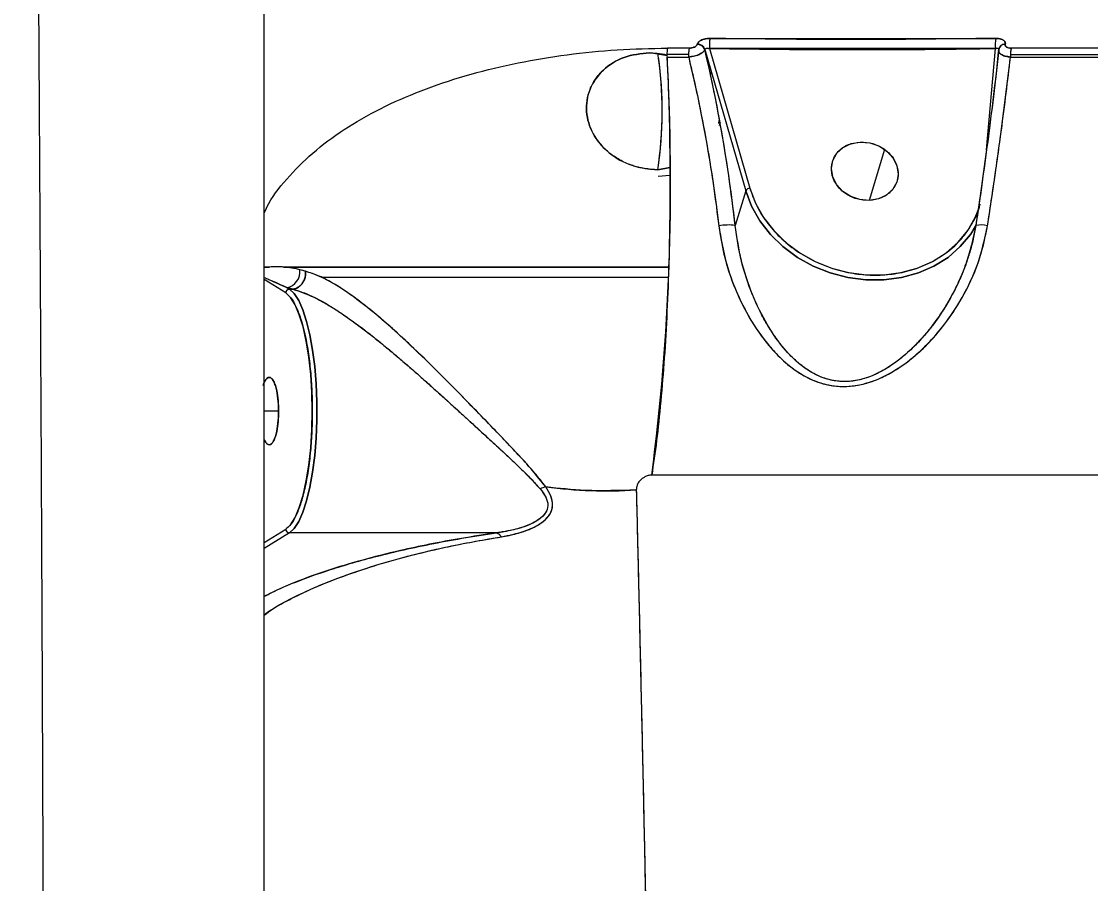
# Model space of a CAD drawing. Header units: millimetres. Extents: x -8045 to 6871, y -5915 to 5473.
# Drawn here: x -4057.1 to -3914.6, y -1142.8 to -1027.7 of the extents above; entities that cross this region are included whole.
import ezdxf

# ---------------------------------------------------------------- set-up
doc = ezdxf.new("R2010")
doc.units = ezdxf.units.MM
for name, color, linetype in [('DIKOM_ОБЪЕКТ', 7, 'Continuous'), ('DIKOM_РАЗМЕР_ЗОНА', 7, 'Continuous'), ('DIKOM_РАЗМЕР_ОБЪЕКТА', 7, 'Continuous')]:
    doc.layers.add(name, color=color, linetype=linetype)
doc.styles.add('style1', font='arial.ttf', dxfattribs={"width": 0.8})
doc.dimstyles.new('1-50', dxfattribs={"dimtxt": 300, "dimasz": 200, "dimexe": 100, "dimexo": 0, "dimgap": 100, "dimtad": 1, "dimtxsty": 'style1', "dimcen": 200, "dimclrd": 7, "dimclre": 7, "dimclrt": 7, "dimadec": 1, "dimazin": 2, "dimtfac": 1, "dimtmove": 0, "dimatfit": 2, "dimfxl": 0, "dimlwd": 25, "dimlwe": 18, "dimarcsym": 0})

# ---------------------------------------------------------------- blocks, each defined once
blk = doc.blocks.new('*D9')
at = {"layer": 'Defpoints', "color": 0, "linetype": 'Continuous', "transparency": 16777216}
for p in [(5663.54, -234.65), (-5019.6, -1388.73), (5663.54, -4701.47)]:
    blk.add_point(p, dxfattribs=at)
at = {"layer": 'DIKOM_РАЗМЕР_ОБЪЕКТА', "color": 7, "linetype": 'Continuous', "lineweight": 18, "transparency": 16777216}
for p, q in [((5663.54, -234.65), (5663.54, -4801.47)), ((-5019.6, -1388.73), (-5019.6, -4801.47))]:
    blk.add_line(p, q, dxfattribs=at)
at = {"layer": 'DIKOM_РАЗМЕР_ОБЪЕКТА', "color": 7, "linetype": 'Continuous', "lineweight": 25, "transparency": 16777216}
blk.add_line((-4819.6, -4701.47), (5463.54, -4701.47), dxfattribs=at)
at = {"layer": 'DIKOM_РАЗМЕР_ОБЪЕКТА', "color": 7, "linetype": 'Continuous', "transparency": 16777216}
for points in [[(-4819.6, -4668.14), (-4819.6, -4734.8), (-5019.6, -4701.47)], [(5463.54, -4668.14), (5463.54, -4734.8), (5663.54, -4701.47)]]:
    blk.add_solid(points, dxfattribs=at)
at = {"layer": 'DIKOM_РАЗМЕР_ОБЪЕКТА', "color": 7, "linetype": 'Continuous', "lineweight": 15, "transparency": 16777216, "insert": (-74.37, -4448.3), "char_height": 300, "attachment_point": 5, "style": 'style1'}
blk.add_mtext('10700', dxfattribs=at)
blk = doc.blocks.new('*D10')
at = {"layer": 'Defpoints', "color": 0, "linetype": 'Continuous', "transparency": 16777216}
for p in [(-1653.81, 3474.95), (-5616.46, -3083.4), (491.01, -3083.4)]:
    blk.add_point(p, dxfattribs=at)
at = {"layer": 'DIKOM_РАЗМЕР_ОБЪЕКТА', "color": 7, "linetype": 'Continuous', "lineweight": 18, "transparency": 16777216}
for p, q in [((-1653.81, 3474.95), (-5716.46, 3474.95)), ((491.01, -3083.4), (-5716.46, -3083.4))]:
    blk.add_line(p, q, dxfattribs=at)
at = {"layer": 'DIKOM_РАЗМЕР_ОБЪЕКТА', "color": 7, "linetype": 'Continuous', "lineweight": 25, "transparency": 16777216}
blk.add_line((-5616.46, 3274.95), (-5616.46, -2883.4), dxfattribs=at)
at = {"layer": 'DIKOM_РАЗМЕР_ОБЪЕКТА', "color": 7, "linetype": 'Continuous', "transparency": 16777216}
for points in [[(-5649.79, 3274.95), (-5583.12, 3274.95), (-5616.46, 3474.95)], [(-5649.79, -2883.4), (-5583.12, -2883.4), (-5616.46, -3083.4)]]:
    blk.add_solid(points, dxfattribs=at)
at = {"layer": 'DIKOM_РАЗМЕР_ОБЪЕКТА', "color": 7, "linetype": 'Continuous', "lineweight": 15, "transparency": 16777216, "insert": (-5869.63, -1326.86), "char_height": 300, "attachment_point": 5, "rotation": 90, "style": 'style1'}
blk.add_mtext('6550', dxfattribs=at)
blk = doc.blocks.new('*D11')
at = {"layer": 'Defpoints', "color": 0, "transparency": 16777216}
for p in [(6870.85, -184.65), (-7019.6, -1388.73), (-7019.6, -5814.65)]:
    blk.add_point(p, dxfattribs=at)
at = {"layer": 'DIKOM_РАЗМЕР_ЗОНА', "color": 7, "lineweight": 18, "transparency": 16777216}
for p, q in [((6870.85, -184.65), (6870.85, -5914.65)), ((-7019.6, -1388.73), (-7019.6, -5914.65))]:
    blk.add_line(p, q, dxfattribs=at)
at = {"layer": 'DIKOM_РАЗМЕР_ЗОНА', "color": 7, "lineweight": 25, "transparency": 16777216}
blk.add_line((6670.85, -5814.65), (-6819.6, -5814.65), dxfattribs=at)
at = {"layer": 'DIKOM_РАЗМЕР_ЗОНА', "color": 7, "transparency": 16777216}
for points in [[(-6819.6, -5781.31), (-6819.6, -5847.98), (-7019.6, -5814.65)], [(6670.85, -5781.31), (6670.85, -5847.98), (6870.85, -5814.65)]]:
    blk.add_solid(points, dxfattribs=at)
at = {"layer": 'DIKOM_РАЗМЕР_ЗОНА', "color": 7, "transparency": 16777216, "insert": (-74.37, -5561.37), "char_height": 300, "attachment_point": 5, "style": 'style1'}
blk.add_mtext('13900', dxfattribs=at)
blk = doc.blocks.new('*D12')
at = {"layer": 'Defpoints', "color": 0, "transparency": 16777216}
for p in [(-2189.61, 5472.65), (-7595.21, -5084.97), (-495.58, -5084.97)]:
    blk.add_point(p, dxfattribs=at)
at = {"layer": 'DIKOM_РАЗМЕР_ЗОНА', "color": 7, "lineweight": 18, "transparency": 16777216}
for p, q in [((-2189.61, 5472.65), (-7695.21, 5472.65)), ((-495.58, -5084.97), (-7695.21, -5084.97))]:
    blk.add_line(p, q, dxfattribs=at)
at = {"layer": 'DIKOM_РАЗМЕР_ЗОНА', "color": 7, "lineweight": 25, "transparency": 16777216}
blk.add_line((-7595.21, 5272.65), (-7595.21, -4884.97), dxfattribs=at)
at = {"layer": 'DIKOM_РАЗМЕР_ЗОНА', "color": 7, "transparency": 16777216}
for points in [[(-7628.55, 5272.65), (-7561.88, 5272.65), (-7595.21, 5472.65)], [(-7628.55, -4884.97), (-7561.88, -4884.97), (-7595.21, -5084.97)]]:
    blk.add_solid(points, dxfattribs=at)
at = {"layer": 'DIKOM_РАЗМЕР_ЗОНА', "color": 7, "transparency": 16777216, "insert": (-7848.38, -1452.59), "char_height": 300, "attachment_point": 5, "rotation": 90, "style": 'style1'}
blk.add_mtext('10550', dxfattribs=at)

msp = doc.modelspace()

# ---------------------------------------------------------------- linework, layer by layer
at = {"layer": 'DIKOM_ОБЪЕКТ', "color": 7, "linetype": 'Continuous', "lineweight": 15}
for p, q in [((-3965.321, -1030.026), (-3927.233, -1030.026)), ((-3971.01, -1031.383), (-3971.196, -1031.334)), ((-3968.116, -1031.328), (-3971.002, -1031.328)), ((-3967.036, -1030.8), (-3967.04, -1030.815)), ((-3967.04, -1030.815), (-3967.036, -1030.8)), ((-3966.009, -1031.519), (-3966.005, -1031.505)), ((-3966.005, -1031.505), (-3960.564, -1050.336)), ((-3965.397, -1031.374), (-3960.01, -1050.015)), ((-3927.273, -1031.374), (-3965.397, -1031.374)), ((-3928.469, -1044.901), (-3927.273, -1031.374)), ((-3927.124, -1034.727), (-3926.865, -1031.802)), ((-3927.121, -1034.728), (-3926.862, -1031.802)), ((-3926.799, -1031.327), (-3926.858, -1031.723)), ((-3926.839, -1031.505), (-3926.843, -1031.519)), ((-3926.841, -1031.531), (-3926.839, -1031.505)), ((-3926.839, -1031.544), (-3926.833, -1031.475)), ((-3926.835, -1031.438), (-3926.795, -1031.313)), ((-3925.969, -1030.815), (-3925.965, -1030.8)), ((-3925.965, -1030.8), (-3925.969, -1030.815)), ((-3862.658, -1031.328), (-3925.187, -1031.328)), ((-3970.981, -1032.368), (-3973.385, -1031.953)), ((-3968.18, -1032.173), (-3971.063, -1032.173)), ((-3971.055, -1032.511), (-3968.171, -1032.511)), ((-3925.285, -1032.173), (-3862.808, -1032.173)), ((-3925.273, -1032.511), (-3862.789, -1032.511)), ((-3965.039, -1034.851), (-3965.34, -1034.551)), ((-3964.161, -1041.368), (-3964.096, -1040.959)), ((-3963.982, -1041.298), (-3964.089, -1041.697)), ((-3942.044, -1044.837), (-3944.09, -1051.64)), ((-3972.288, -1047.541), (-3970.687, -1047.261)), ((-3970.687, -1047.262), (-3972.288, -1047.541)), ((-3972.227, -1048.407), (-3970.687, -1048.275)), ((-3960.564, -1050.336), (-3961.958, -1054.972)), ((-3929.898, -1054.972), (-3929.888, -1054.939)), ((-3930.734, -1058.62), (-3930.404, -1057.523)), ((-4024.735, -1060.533), (-4024.093, -1060.533)), ((-4024.092, -1060.533), (-4024.734, -1060.533)), ((-4024.092, -1060.533), (-4024.734, -1060.533)), ((-4022.117, -1060.533), (-3970.821, -1060.533)), ((-3970.822, -1060.533), (-4022.115, -1060.533)), ((-3970.822, -1060.533), (-4022.115, -1060.533)), ((-4021.891, -1063.972), (-4024.74, -1062.203)), ((-4021.731, -1063.265), (-4021.387, -1063.478)), ((-4020.933, -1063.478), (-4021.731, -1063.265)), ((-3970.872, -1061.898), (-4017.125, -1061.898)), ((-3970.879, -1061.898), (-4017.125, -1061.898)), ((-4021.387, -1063.478), (-4020.933, -1063.478)), ((-4020.933, -1063.478), (-4020.93, -1063.478)), ((-4020.933, -1063.478), (-4020.93, -1063.478)), ((-4022.833, -1079.74), (-4024.74, -1079.74)), ((-3825.685, -1088.285), (-3973.095, -1088.285)), ((-4024.74, -1097.276), (-4021.892, -1095.508)), ((-4021.387, -1096.001), (-4024.74, -1098.082)), ((-3993.785, -1096.001), (-4021.387, -1096.001))]:
    msp.add_line(p, q, dxfattribs=at)
at = {"layer": 'DIKOM_ОБЪЕКТ', "color": 7, "linetype": 'Continuous', "lineweight": 15, "flags": 128}
for points in [[(-3944.09, -1051.64), (-3945.356, -1051.535), (-3946.569, -1051.123), (-3947.629, -1050.438), (-3948.452, -1049.535), (-3948.97, -1048.487), (-3949.142, -1047.379), (-3948.953, -1046.301), (-3948.42, -1045.34), (-3947.584, -1044.574), (-3946.514, -1044.065), (-3945.297, -1043.855)], [(-3945.297, -1043.855), (-3944.031, -1043.959), (-3942.818, -1044.371), (-3941.757, -1045.056), (-3940.935, -1045.96), (-3940.416, -1047.008), (-3940.245, -1048.116), (-3940.433, -1049.194), (-3940.967, -1050.155), (-3941.803, -1050.92), (-3942.873, -1051.429), (-3944.09, -1051.64)], [(-3960.564, -1050.336), (-3959.791, -1052.39), (-3958.689, -1054.347), (-3957.282, -1056.166), (-3955.602, -1057.806), (-3953.684, -1059.231), (-3951.572, -1060.411), (-3949.31, -1061.319), (-3946.95, -1061.936), (-3944.542, -1062.247), (-3942.138, -1062.247), (-3939.792, -1061.936), (-3937.556, -1061.319), (-3935.476, -1060.411), (-3933.601, -1059.231), (-3931.969, -1057.806), (-3930.617, -1056.166), (-3929.925, -1055.042)], [(-3929.865, -1054.931), (-3930.617, -1056.166), (-3931.969, -1057.806), (-3933.601, -1059.231), (-3935.476, -1060.411), (-3937.556, -1061.319), (-3939.792, -1061.936), (-3942.138, -1062.247), (-3944.542, -1062.247), (-3946.95, -1061.936), (-3949.31, -1061.319), (-3951.572, -1060.411), (-3953.684, -1059.231), (-3955.602, -1057.806), (-3957.282, -1056.166), (-3958.689, -1054.347), (-3959.791, -1052.39), (-3960.564, -1050.336)], [(-3960.01, -1050.015), (-3959.26, -1052.007), (-3958.191, -1053.905), (-3956.827, -1055.669), (-3955.198, -1057.259), (-3953.339, -1058.641), (-3951.29, -1059.785), (-3949.098, -1060.665), (-3946.809, -1061.263), (-3944.473, -1061.566), (-3942.143, -1061.566), (-3939.868, -1061.263), (-3937.699, -1060.665), (-3935.683, -1059.785), (-3933.864, -1058.641), (-3932.282, -1057.259), (-3930.971, -1055.669), (-3929.961, -1053.905), (-3929.462, -1052.642)], [(-4021.892, -1095.508), (-4021.247, -1094.897), (-4020.636, -1093.92), (-4020.073, -1092.6), (-4019.571, -1090.97), (-4019.143, -1089.068), (-4018.798, -1086.941), (-4018.546, -1084.64), (-4018.393, -1082.22), (-4018.341, -1079.741), (-4018.393, -1077.262), (-4018.546, -1074.842), (-4018.798, -1072.541), (-4019.142, -1070.413), (-4019.571, -1068.511), (-4020.072, -1066.881), (-4020.636, -1065.561), (-4021.247, -1064.583), (-4021.891, -1063.972)], [(-4021.387, -1063.478), (-4020.757, -1064.066), (-4020.157, -1064.993), (-4019.6, -1066.24), (-4019.097, -1067.78), (-4018.661, -1069.579), (-4018.299, -1071.599), (-4018.022, -1073.796), (-4017.833, -1076.121), (-4017.737, -1078.524), (-4017.737, -1080.955), (-4017.833, -1083.358), (-4018.022, -1085.684), (-4018.299, -1087.88), (-4018.661, -1089.9), (-4019.097, -1091.699), (-4019.6, -1093.239), (-4020.157, -1094.486), (-4020.757, -1095.413), (-4021.387, -1096.001)], [(-4021.387, -1096.001), (-4020.757, -1095.413), (-4020.157, -1094.486), (-4019.6, -1093.239), (-4019.097, -1091.699), (-4018.661, -1089.9), (-4018.299, -1087.88), (-4018.022, -1085.684), (-4017.833, -1083.358), (-4017.737, -1080.955), (-4017.737, -1078.524), (-4017.833, -1076.121), (-4018.022, -1073.796), (-4018.299, -1071.599), (-4018.661, -1069.579), (-4019.097, -1067.78), (-4019.6, -1066.24), (-4020.157, -1064.993), (-4020.757, -1064.066), (-4021.387, -1063.478)]]:
    msp.add_lwpolyline(points, dxfattribs=at)
at = {"layer": 'DIKOM_ОБЪЕКТ', "color": 7, "linetype": 'Continuous', "lineweight": 15}
for centre, radius, start, end in [((-3960.774, -1030.958), 4.641, 168.40701, 185.13427), ((-3923.115, -1030.824), 4.194, 169.02627, 187.52916), ((-3966.331, -1032.087), 4.732, 170.7657, 181.03434), ((-3962.79, -1032.169), 5.392, 171.03097, 183.63633), ((-3963.599, -1032.091), 4.581, 170.41757, 181.02865), ((-3967.022, -1031.895), 1.08, 20.36271, 90.946), ((-3967.018, -1031.88), 1.08, 20.35684, 90.94736), ((-3926.023, -1031.642), 0.829, 86.27273, 171.46509), ((-3926.019, -1031.628), 0.829, 86.27374, 171.45354), ((-3921.79, -1032.17), 3.5, 166.08379, 185.59107), ((-3922.309, -1032.092), 2.978, 165.14046, 181.56372), ((-4273.635, -1049.373), 303.049, 352.62261, 3.18965), ((-4022.951, -1039.737), 51.26, 351.24254, 8.67127), ((-4024.462, -1039.662), 52.765, 351.41191, 7.75381), ((-3963.812, -1032.178), 7.251, 179.95886, 182.62897), ((-3960.9, -1032.167), 7.28, 180.04498, 182.70453), ((-3920.577, -1032.169), 4.709, 180.04511, 184.15894), ((-3959.974, -1050.716), 0.702, 92.95185, 147.22614), ((-3962.866, -1062.21), 7.295, 82.855, 100.18194), ((-3929.24, -1058.326), 3.418, 74.6358, 101.0989), ((-4022.11, -1061.171), 2.128, 280.25055, 7.81542), ((-4021.377, -1063.992), 0.514, 91.08466, 177.70974), ((-3986.681, -1092.472), 2.663, 101.63673, 118.55733), ((-3979.056, -1026.022), 64.361, 262.71454, 273.47609), ((-4021.378, -1095.486), 0.515, 182.41587, 268.9264)]:
    msp.add_arc(centre, radius, start, end, dxfattribs=at)
for points, knots in [([(-4057.119, -1907.892), (-4057.075, -1907.8), (-4056.989, -1907.623), (-4056.855, -1906.008), (-4056.725, -1903.517), (-4056.595, -1900.009), (-4056.464, -1895.511), (-4056.333, -1890.034), (-4056.201, -1883.617), (-4056.067, -1876.284), (-4055.933, -1868.039), (-4055.801, -1858.883), (-4055.67, -1848.813), (-4055.541, -1837.824), (-4055.415, -1825.944), (-4055.293, -1813.231), (-4055.174, -1799.75), (-4055.059, -1785.531), (-4054.948, -1770.581), (-4054.84, -1754.897), (-4054.736, -1738.478), (-4054.634, -1721.324), (-4054.537, -1703.503), (-4054.444, -1685.102), (-4054.355, -1666.205), (-4054.272, -1646.831), (-4054.194, -1626.981), (-4054.122, -1606.654), (-4054.054, -1585.849), (-4053.992, -1564.588), (-4053.937, -1542.967), (-4053.888, -1521.096), (-4053.846, -1499.053), (-4053.81, -1476.845), (-4053.782, -1454.471), (-4053.761, -1431.931), (-4053.749, -1409.225), (-4053.744, -1386.401), (-4053.748, -1363.564), (-4053.761, -1340.819), (-4053.781, -1318.22), (-4053.809, -1295.764), (-4053.845, -1273.453), (-4053.888, -1251.292), (-4053.937, -1229.36), (-4053.992, -1207.758), (-4054.054, -1186.576), (-4054.121, -1165.835), (-4054.193, -1145.528), (-4054.271, -1125.658), (-4054.355, -1106.226), (-4054.444, -1087.252), (-4054.537, -1068.824), (-4054.634, -1051.031), (-4054.735, -1033.943), (-4054.839, -1017.561), (-4054.947, -1001.879), (-4055.058, -986.901), (-4055.174, -972.63), (-4055.293, -959.097), (-4055.415, -946.376), (-4055.541, -934.524), (-4055.669, -923.575), (-4055.799, -913.52), (-4055.932, -904.356), (-4056.066, -896.088), (-4056.201, -888.721), (-4056.333, -882.283), (-4056.464, -876.808), (-4056.594, -872.32), (-4056.724, -868.829), (-4056.854, -866.297), (-4056.981, -864.873), (-4057.071, -864.301), (-4057.113, -864.442), (-4057.119, -864.461)], [0, 0, 0, 0, 0.0147236, 0.0285244, 0.0423475, 0.0562187, 0.0701644, 0.0841098, 0.0979776, 0.1117981, 0.1255969, 0.1393986, 0.1532294, 0.1671158, 0.1810794, 0.195006, 0.2088623, 0.2226753, 0.2364714, 0.2502766, 0.2641169, 0.2780193, 0.2919872, 0.3058928, 0.3197353, 0.333542, 0.3473386, 0.361151, 0.3750051, 0.3889283, 0.4028919, 0.4167793, 0.4306105, 0.4444125, 0.4582114, 0.4720326, 0.4859027, 0.4998492, 0.5138045, 0.527697, 0.5415539, 0.5554015, 0.5692659, 0.5831735, 0.5971425, 0.6110617, 0.6249133, 0.6387239, 0.65252, 0.6663273, 0.6801718, 0.6940801, 0.7080478, 0.7219478, 0.7357871, 0.7495921, 0.7633891, 0.777204, 0.7910632, 0.8049937, 0.8189543, 0.8328374, 0.8466663, 0.8604674, 0.8742668, 0.8880905, 0.9019637, 0.9159125, 0.9298518, 0.9437185, 0.957539, 0.9713391, 0.9851441, 0.9980509, 1, 1, 1, 1]), ([(-4024.74, -1877.705), (-4024.74, -1877.65), (-4024.74, -1877.463), (-4024.74, -1876.168), (-4024.74, -1873.836), (-4024.74, -1870.515), (-4024.74, -1866.27), (-4024.74, -1861.104), (-4024.74, -1855.053), (-4024.74, -1848.134), (-4024.74, -1840.351), (-4024.74, -1831.714), (-4024.74, -1822.212), (-4024.74, -1811.855), (-4024.74, -1800.662), (-4024.74, -1788.701), (-4024.74, -1775.999), (-4024.74, -1762.586), (-4024.74, -1748.479), (-4024.74, -1733.683), (-4024.74, -1718.194), (-4024.74, -1702.028), (-4024.74, -1685.262), (-4024.74, -1667.952), (-4024.74, -1650.141), (-4024.74, -1631.861), (-4024.74, -1613.142), (-4024.74, -1593.962), (-4024.74, -1574.342), (-4024.74, -1554.319), (-4024.74, -1533.993), (-4024.74, -1513.397), (-4024.74, -1492.606), (-4024.74, -1471.653), (-4024.74, -1450.55), (-4024.74, -1429.284), (-4024.74, -1407.887), (-4024.74, -1386.419), (-4024.74, -1364.94), (-4024.74, -1343.503), (-4024.74, -1322.18), (-4024.74, -1301.004), (-4024.74, -1279.963), (-4024.74, -1259.082), (-4024.74, -1238.425), (-4024.74, -1218.098), (-4024.74, -1198.132), (-4024.74, -1178.565), (-4024.74, -1159.406), (-4024.74, -1140.663), (-4024.74, -1122.336), (-4024.74, -1104.456), (-4024.74, -1087.119), (-4024.74, -1070.376), (-4024.74, -1054.265), (-4024.74, -1038.803), (-4024.74, -1024.011), (-4024.74, -1009.875), (-4024.74, -996.415), (-4024.74, -983.669), (-4024.74, -971.704), (-4024.74, -960.536), (-4024.74, -950.202), (-4024.74, -940.708), (-4024.74, -932.059), (-4024.74, -924.251), (-4024.74, -917.301), (-4024.74, -911.235), (-4024.74, -906.07), (-4024.74, -901.832), (-4024.74, -898.508), (-4024.74, -896.17), (-4024.74, -894.865), (-4024.74, -894.673), (-4024.74, -894.616)], [0, 0, 0, 0, 0.0059233, 0.0199917, 0.0340567, 0.0481859, 0.0623646, 0.0765651, 0.090664, 0.1047449, 0.1188208, 0.1328783, 0.146944, 0.1611261, 0.1753041, 0.1894528, 0.2035484, 0.217653, 0.2317122, 0.2457659, 0.2598889, 0.274057, 0.2882318, 0.3023495, 0.3164595, 0.3305514, 0.3446024, 0.3586594, 0.3728224, 0.3869782, 0.4011306, 0.4152558, 0.429387, 0.4434443, 0.4574926, 0.4715981, 0.4857383, 0.4998843, 0.5140494, 0.5282093, 0.5423512, 0.5564526, 0.5705634, 0.5847571, 0.5989451, 0.6130973, 0.6271897, 0.6412896, 0.6553503, 0.6694053, 0.6835298, 0.6977007, 0.7118799, 0.7259925, 0.740099, 0.7541902, 0.7682424, 0.7823004, 0.7964689, 0.8106287, 0.8247808, 0.8389012, 0.8530261, 0.8670821, 0.8811303, 0.8952319, 0.9093732, 0.9235333, 0.9376872, 0.95182, 0.965918, 0.9799663, 0.9940183, 1, 1, 1, 1]), ([(-3965.321, -1030.026), (-3965.543, -1030.037), (-3965.989, -1030.059), (-3966.541, -1030.263), (-3966.909, -1030.522), (-3966.994, -1030.708), (-3967.036, -1030.8)], [0, 0, 0, 0, 0.2794949, 0.5589093, 0.7792897, 1, 1, 1, 1]), ([(-3967.036, -1030.8), (-3967.016, -1030.748), (-3966.977, -1030.642), (-3966.804, -1030.442), (-3966.465, -1030.226), (-3965.915, -1030.052), (-3965.519, -1030.034), (-3965.321, -1030.026)], [0, 0, 0, 0, 0.1257563, 0.2515129, 0.5008461, 0.7502754, 1, 1, 1, 1]), ([(-3927.233, -1030.026), (-3934.334, -1030.107), (-3947.016, -1030.253), (-3959.728, -1030.095), (-3965.321, -1030.026)], [0, 0, 0, 0, 0.5599921, 1, 1, 1, 1]), ([(-3925.965, -1030.8), (-3925.959, -1030.683), (-3925.948, -1030.447), (-3926.278, -1030.191), (-3926.727, -1030.045), (-3927.064, -1030.032), (-3927.233, -1030.026)], [0, 0, 0, 0, 0.2797614, 0.5596036, 0.7796981, 1, 1, 1, 1]), ([(-3927.233, -1030.026), (-3927.041, -1030.034), (-3926.659, -1030.052), (-3926.212, -1030.226), (-3925.998, -1030.442), (-3925.936, -1030.642), (-3925.955, -1030.748), (-3925.965, -1030.8)], [0, 0, 0, 0, 0.2497369, 0.4992015, 0.7485086, 0.8742167, 1, 1, 1, 1]), ([(-4024.74, -1053.281), (-4024.548, -1052.872), (-4023.732, -1051.134), (-4021.447, -1048.303), (-4017.926, -1044.852), (-4013.623, -1041.753), (-4008.694, -1039.018), (-4003.203, -1036.673), (-3997.246, -1034.734), (-3990.937, -1033.217), (-3984.387, -1032.135), (-3977.695, -1031.454), (-3973.235, -1031.37), (-3971.002, -1031.328)], [0, 0, 0, 0, 0.0298365, 0.1268174, 0.2240086, 0.3212195, 0.4181229, 0.5150997, 0.6122518, 0.7093115, 0.8059237, 0.9028778, 1, 1, 1, 1]), ([(-3966.009, -1031.519), (-3966.078, -1031.632), (-3966.215, -1031.859), (-3966.74, -1032.169), (-3967.42, -1032.411), (-3967.921, -1032.477), (-3968.171, -1032.511)], [0, 0, 0, 0, 0.2502433, 0.5001027, 0.7500711, 1, 1, 1, 1]), ([(-3968.171, -1032.511), (-3967.891, -1032.472), (-3967.327, -1032.394), (-3966.639, -1032.121), (-3966.181, -1031.816), (-3966.066, -1031.618), (-3966.009, -1031.519)], [0, 0, 0, 0, 0.2795741, 0.5610447, 0.781335, 1, 1, 1, 1]), ([(-3967.04, -1030.815), (-3967.077, -1030.89), (-3967.15, -1031.041), (-3967.443, -1031.21), (-3967.782, -1031.311), (-3968.005, -1031.322), (-3968.116, -1031.328)], [0, 0, 0, 0, 0.2797544, 0.5599139, 0.7797738, 1, 1, 1, 1]), ([(-3968.116, -1031.328), (-3967.989, -1031.32), (-3967.735, -1031.305), (-3967.392, -1031.187), (-3967.133, -1031.017), (-3967.071, -1030.882), (-3967.04, -1030.815)], [0, 0, 0, 0, 0.250071, 0.4999497, 0.7497, 1, 1, 1, 1]), ([(-3961.958, -1054.972), (-3962.201, -1052.986), (-3962.685, -1049.026), (-3963.636, -1043.079), (-3964.728, -1037.197), (-3965.581, -1033.415), (-3966.009, -1031.519)], [0, 0, 0, 0, 0.2499842, 0.4983902, 0.7484625, 1, 1, 1, 1]), ([(-3961.958, -1054.972), (-3962.233, -1052.745), (-3962.78, -1048.301), (-3963.806, -1042.111), (-3964.881, -1036.495), (-3965.633, -1033.176), (-3966.009, -1031.519)], [0, 0, 0, 0, 0.2802325, 0.5589857, 0.7798843, 1, 1, 1, 1]), ([(-3966.005, -1031.505), (-3965.999, -1031.485), (-3965.987, -1031.447), (-3965.94, -1031.399), (-3965.874, -1031.361), (-3965.77, -1031.332), (-3965.608, -1031.324), (-3965.473, -1031.356), (-3965.397, -1031.374)], [0, 0, 0, 0, 0.1205708, 0.2432148, 0.3693872, 0.5008406, 0.7199333, 1, 1, 1, 1]), ([(-3966.005, -1031.505), (-3965.986, -1031.464), (-3965.946, -1031.38), (-3965.774, -1031.329), (-3965.583, -1031.327), (-3965.46, -1031.358), (-3965.397, -1031.374)], [0, 0, 0, 0, 0.265905, 0.539893, 0.7659692, 1, 1, 1, 1]), ([(-3965.397, -1031.374), (-3958.272, -1031.455), (-3945.549, -1031.601), (-3932.858, -1031.443), (-3927.273, -1031.374)], [0, 0, 0, 0, 0.5599955, 1, 1, 1, 1]), ([(-3926.843, -1031.519), (-3927.079, -1033.637), (-3927.551, -1037.868), (-3928.335, -1044.01), (-3929.118, -1049.731), (-3929.637, -1053.221), (-3929.898, -1054.972)], [0, 0, 0, 0, 0.2804963, 0.560478, 0.779477, 1, 1, 1, 1]), ([(-3926.84, -1031.544), (-3927.07, -1033.604), (-3927.516, -1037.605), (-3928.284, -1043.667), (-3929.068, -1049.429), (-3929.62, -1053.139), (-3929.888, -1054.939)], [0, 0, 0, 0, 0.2738175, 0.5318607, 0.7729298, 1, 1, 1, 1]), ([(-3927.273, -1031.374), (-3927.2, -1031.355), (-3927.058, -1031.318), (-3926.907, -1031.34), (-3926.829, -1031.406), (-3926.836, -1031.472), (-3926.839, -1031.505)], [0, 0, 0, 0, 0.2958498, 0.5776917, 0.7902695, 1, 1, 1, 1]), ([(-3927.273, -1031.374), (-3927.204, -1031.356), (-3927.081, -1031.324), (-3926.954, -1031.332), (-3926.883, -1031.361), (-3926.846, -1031.399), (-3926.829, -1031.447), (-3926.835, -1031.485), (-3926.839, -1031.505)], [0, 0, 0, 0, 0.2800445, 0.4991548, 0.6305185, 0.7567503, 0.8793705, 1, 1, 1, 1]), ([(-3925.273, -1032.511), (-3925.514, -1032.477), (-3925.997, -1032.411), (-3926.541, -1032.169), (-3926.871, -1031.859), (-3926.852, -1031.632), (-3926.843, -1031.519)], [0, 0, 0, 0, 0.2502444, 0.5001769, 0.7500165, 1, 1, 1, 1]), ([(-3926.816, -1031.709), (-3926.815, -1031.771), (-3926.813, -1031.959), (-3926.46, -1032.213), (-3925.912, -1032.427), (-3925.485, -1032.483), (-3925.273, -1032.511)], [0, 0, 0, 0, 0.1589498, 0.4862177, 0.7440038, 1, 1, 1, 1]), ([(-3925.187, -1031.328), (-3925.322, -1031.319), (-3925.593, -1031.3), (-3925.859, -1031.163), (-3925.989, -1030.993), (-3925.976, -1030.874), (-3925.969, -1030.815)], [0, 0, 0, 0, 0.278823, 0.5586219, 0.7792912, 1, 1, 1, 1]), ([(-3925.969, -1030.815), (-3925.975, -1030.882), (-3925.986, -1031.017), (-3925.826, -1031.187), (-3925.55, -1031.305), (-3925.308, -1031.32), (-3925.187, -1031.328)], [0, 0, 0, 0, 0.2503159, 0.4998586, 0.7496279, 1, 1, 1, 1]), ([(-3973.385, -1031.953), (-3974.546, -1032.071), (-3976.867, -1032.307), (-3979.717, -1034.121), (-3981.526, -1036.71), (-3982.009, -1039.781), (-3981.093, -1042.84), (-3978.922, -1045.404), (-3975.82, -1047.193), (-3973.466, -1047.425), (-3972.288, -1047.541)], [0, 0, 0, 0, 0.1249361, 0.2499149, 0.3749785, 0.5001168, 0.6251445, 0.7500989, 0.8750349, 1, 1, 1, 1]), ([(-3972.288, -1047.541), (-3972.58, -1047.534), (-3973.08, -1047.522), (-3973.699, -1047.449), (-3974.356, -1047.343), (-3975.033, -1047.187), (-3976.131, -1046.838), (-3977.424, -1046.252), (-3978.865, -1045.264), (-3980.057, -1044.067), (-3981.251, -1042.296), (-3981.85, -1040.292), (-3981.773, -1038.281), (-3981.371, -1036.795), (-3980.631, -1035.419), (-3979.251, -1033.831), (-3976.869, -1032.305), (-3974.546, -1032.07), (-3973.385, -1031.953)], [0, 0, 0, 0, 0.0312214, 0.0534762, 0.0663702, 0.1020153, 0.1273206, 0.1890909, 0.2535145, 0.3170278, 0.3774335, 0.4989682, 0.5614033, 0.6243668, 0.6878578, 0.7507159, 0.8753574, 1, 1, 1, 1]), ([(-3973.385, -1031.953), (-3973.092, -1031.96), (-3972.591, -1031.971), (-3971.971, -1032.049), (-3971.498, -1032.122), (-3971.237, -1032.188), (-3971.093, -1032.224)], [0, 0, 0, 0, 0.3809404, 0.6520707, 0.8081426, 1, 1, 1, 1]), ([(-3971.055, -1032.511), (-3970.965, -1034.713), (-3970.785, -1039.117), (-3970.667, -1046.006), (-3970.667, -1052.937), (-3970.794, -1059.807), (-3971.041, -1066.435), (-3971.401, -1072.708), (-3971.868, -1078.5), (-3972.427, -1083.806), (-3972.872, -1086.792), (-3973.095, -1088.285)], [0, 0, 0, 0, 0.1119988, 0.2239976, 0.3359963, 0.4479947, 0.5599932, 0.6699944, 0.7799966, 0.8899977, 1, 1, 1, 1]), ([(-3968.171, -1032.511), (-3967.702, -1034.544), (-3966.763, -1038.608), (-3965.667, -1044.505), (-3964.789, -1049.997), (-3964.367, -1053.349), (-3964.155, -1055.03)], [0, 0, 0, 0, 0.2805597, 0.5605418, 0.779522, 1, 1, 1, 1]), ([(-3968.171, -1032.511), (-3967.879, -1033.757), (-3967.302, -1036.209), (-3966.529, -1039.937), (-3965.712, -1044.283), (-3964.881, -1049.323), (-3964.398, -1053.124), (-3964.155, -1055.03)], [0, 0, 0, 0, 0.1729008, 0.3401593, 0.5017792, 0.7501811, 1, 1, 1, 1]), ([(-3928.334, -1055.03), (-3928.139, -1053.766), (-3927.754, -1051.266), (-3927.209, -1047.531), (-3926.601, -1043.176), (-3925.933, -1038.109), (-3925.496, -1034.405), (-3925.273, -1032.511)], [0, 0, 0, 0, 0.1658951, 0.3281389, 0.4884793, 0.738489, 1, 1, 1, 1]), ([(-3928.334, -1055.03), (-3928.007, -1052.891), (-3927.355, -1048.625), (-3926.533, -1042.682), (-3925.834, -1037.289), (-3925.46, -1034.102), (-3925.273, -1032.511)], [0, 0, 0, 0, 0.2801796, 0.5589173, 0.7798302, 1, 1, 1, 1]), ([(-3944.09, -1051.64), (-3944.652, -1051.611), (-3945.518, -1051.568), (-3946.62, -1051.126), (-3947.403, -1050.653), (-3948.072, -1050.054), (-3948.745, -1049.171), (-3949.207, -1047.939), (-3949.13, -1046.685), (-3948.738, -1045.756), (-3948.262, -1045.108), (-3947.635, -1044.575), (-3946.684, -1044.046), (-3945.843, -1043.93), (-3945.297, -1043.855)], [0, 0, 0, 0, 0.119732, 0.1841795, 0.2500024, 0.3158223, 0.3802771, 0.5000043, 0.6197321, 0.6841819, 0.7500055, 0.8158198, 0.8802776, 1, 1, 1, 1]), ([(-3945.297, -1043.855), (-3944.734, -1043.883), (-3943.869, -1043.927), (-3942.767, -1044.368), (-3941.984, -1044.841), (-3941.315, -1045.44), (-3940.642, -1046.324), (-3940.179, -1047.555), (-3940.257, -1048.81), (-3940.649, -1049.739), (-3941.125, -1050.386), (-3941.752, -1050.919), (-3942.703, -1051.448), (-3943.544, -1051.564), (-3944.09, -1051.64)], [0, 0, 0, 0, 0.1197321, 0.1841813, 0.2500042, 0.3158245, 0.3802793, 0.5000027, 0.6197311, 0.684181, 0.7500041, 0.8158185, 0.8802786, 1, 1, 1, 1]), ([(-3960.01, -1050.015), (-3959.751, -1050.767), (-3959.219, -1052.305), (-3957.859, -1054.506), (-3956.073, -1056.57), (-3953.874, -1058.376), (-3951.372, -1059.829), (-3948.694, -1060.868), (-3945.978, -1061.473), (-3943.298, -1061.667), (-3940.657, -1061.473), (-3938.062, -1060.868), (-3935.592, -1059.829), (-3933.384, -1058.375), (-3931.537, -1056.572), (-3930.2, -1054.499), (-3929.476, -1052.995), (-3929.328, -1052.185), (-3929.322, -1052.155)], [0, 0, 0, 0, 0.0626551, 0.1282987, 0.1960984, 0.2650277, 0.3339555, 0.4017573, 0.4674008, 0.5300566, 0.5927102, 0.6583537, 0.726152, 0.7950816, 0.8640104, 0.93181, 0.9974531, 1, 1, 1, 1]), ([(-3964.155, -1055.03), (-3963.956, -1056.301), (-3963.558, -1058.843), (-3962.412, -1062.437), (-3960.944, -1065.806), (-3959.33, -1068.573), (-3957.688, -1070.801), (-3956.115, -1072.537), (-3954.483, -1073.955), (-3952.853, -1075.032), (-3951.207, -1075.816), (-3949.444, -1076.329), (-3947.548, -1076.512), (-3945.611, -1076.337), (-3943.735, -1075.83), (-3941.925, -1075.05), (-3939.689, -1073.75), (-3937.161, -1071.725), (-3934.565, -1068.922), (-3932.343, -1065.805), (-3930.528, -1062.429), (-3929.102, -1058.832), (-3928.591, -1056.299), (-3928.334, -1055.03)], [0, 0, 0, 0, 0.0625374, 0.125142, 0.1872076, 0.2492814, 0.2914858, 0.3335164, 0.3742107, 0.406804, 0.4368891, 0.46901, 0.4996823, 0.5303827, 0.5625179, 0.5926073, 0.6252116, 0.6878465, 0.7504595, 0.8126795, 0.8753098, 0.9375527, 1, 1, 1, 1]), ([(-3964.155, -1055.03), (-3963.874, -1056.698), (-3963.31, -1060.037), (-3961.547, -1064.646), (-3959.554, -1068.29), (-3957.497, -1071.057), (-3955.555, -1073.102), (-3953.299, -1074.836), (-3950.646, -1076.111), (-3947.562, -1076.621), (-3944.364, -1076.125), (-3941.437, -1074.857), (-3938.839, -1073.122), (-3936.538, -1071.073), (-3934.053, -1068.299), (-3931.605, -1064.648), (-3929.418, -1060.032), (-3928.695, -1056.694), (-3928.334, -1055.03)], [0, 0, 0, 0, 0.0823484, 0.1648007, 0.2470999, 0.2971606, 0.3471536, 0.3976832, 0.4484642, 0.4996129, 0.5507892, 0.6016063, 0.6522521, 0.7025832, 0.7526001, 0.8352408, 0.9178401, 1, 1, 1, 1]), ([(-3929.898, -1054.972), (-3930.002, -1055.558), (-3930.216, -1056.765), (-3930.681, -1058.506), (-3931.257, -1060.251), (-3931.983, -1062.067), (-3932.95, -1064.084), (-3934.15, -1066.163), (-3935.565, -1068.218), (-3937.087, -1070.076), (-3938.766, -1071.787), (-3940.456, -1073.194), (-3942.157, -1074.305), (-3943.836, -1075.128), (-3945.303, -1075.582), (-3946.521, -1075.773), (-3947.735, -1075.836), (-3948.936, -1075.696), (-3950.063, -1075.376), (-3951.099, -1074.968), (-3952.333, -1074.28), (-3953.642, -1073.279), (-3954.836, -1072.118), (-3955.863, -1070.915), (-3956.831, -1069.593), (-3957.812, -1068.043), (-3958.813, -1066.171), (-3959.726, -1064.106), (-3960.52, -1061.919), (-3961.161, -1059.682), (-3961.669, -1057.345), (-3961.862, -1055.761), (-3961.958, -1054.972)], [0, 0, 0, 0, 0.0303575, 0.0624998, 0.092271, 0.1247966, 0.1634306, 0.2082087, 0.2497215, 0.2938185, 0.3337946, 0.3749637, 0.4078967, 0.4381625, 0.4698983, 0.484797, 0.5004282, 0.5316991, 0.5470354, 0.5631688, 0.5924637, 0.6257891, 0.6569703, 0.6881047, 0.7167095, 0.7506557, 0.7920766, 0.8353985, 0.8748782, 0.9178411, 0.9591067, 1, 1, 1, 1]), ([(-3929.898, -1054.972), (-3930.24, -1056.575), (-3930.927, -1059.792), (-3932.945, -1064.251), (-3935.32, -1068.004), (-3937.936, -1071.051), (-3940.362, -1073.176), (-3942.766, -1074.669), (-3945.026, -1075.576), (-3947.437, -1075.919), (-3949.76, -1075.564), (-3951.802, -1074.65), (-3953.866, -1073.155), (-3955.854, -1071.032), (-3957.922, -1067.994), (-3959.745, -1064.249), (-3961.256, -1059.797), (-3961.724, -1056.578), (-3961.958, -1054.972)], [0, 0, 0, 0, 0.0836104, 0.167868, 0.2519624, 0.3151972, 0.3779751, 0.4193897, 0.4601758, 0.5003643, 0.5405375, 0.5812907, 0.6227127, 0.6851574, 0.7483422, 0.8320912, 0.9161963, 1, 1, 1, 1]), ([(-3929.888, -1054.939), (-3929.997, -1055.557), (-3930.217, -1056.793), (-3930.557, -1057.997), (-3930.727, -1058.599)], [0, 0, 0, 0, 0.5005509, 1, 1, 1, 1]), ([(-4020.001, -1060.881), (-4020.201, -1060.831), (-4020.599, -1060.731), (-4021.167, -1060.633), (-4021.714, -1060.563), (-4022.237, -1060.52), (-4022.738, -1060.498), (-4023.215, -1060.494), (-4023.749, -1060.507), (-4024.262, -1060.538), (-4024.6, -1060.572), (-4024.74, -1060.585)], [0, 0, 0, 0, 0.1044729, 0.2087216, 0.3129462, 0.4173014, 0.5218038, 0.6261658, 0.7303796, 0.889259, 1, 1, 1, 1]), ([(-4020.93, -1063.478), (-4020.777, -1063.452), (-4020.41, -1063.388), (-4019.945, -1063.055), (-4019.587, -1062.606), (-4019.359, -1062.144), (-4019.22, -1061.618), (-4019.227, -1061.263), (-4019.23, -1061.086)], [0, 0, 0, 0, 0.1634181, 0.393496, 0.5333684, 0.6852418, 0.843123, 1, 1, 1, 1]), ([(-4019.23, -1061.086), (-4019.227, -1061.271), (-4019.222, -1061.641), (-4019.374, -1062.185), (-4019.616, -1062.651), (-4019.984, -1063.089), (-4020.438, -1063.396), (-4020.789, -1063.455), (-4020.93, -1063.478)], [0, 0, 0, 0, 0.1640247, 0.3278358, 0.4833122, 0.6241655, 0.848816, 1, 1, 1, 1]), ([(-4019.23, -1061.086), (-4019.376, -1061.048), (-4019.636, -1060.98), (-4019.89, -1060.911), (-4020.001, -1060.881)], [0, 0, 0, 0, 0.5597362, 1, 1, 1, 1]), ([(-3987.218, -1089.864), (-3988.031, -1088.847), (-3989.653, -1086.817), (-3992.704, -1083.635), (-3995.875, -1080.324), (-3999.197, -1076.917), (-4002.422, -1073.677), (-4005.516, -1070.688), (-4008.434, -1068.025), (-4011.326, -1065.601), (-4014.129, -1063.551), (-4016.82, -1061.919), (-4018.425, -1061.364), (-4019.23, -1061.086)], [0, 0, 0, 0, 0.1012225, 0.2021777, 0.3023553, 0.4023756, 0.5030479, 0.586402, 0.6704165, 0.7540257, 0.836082, 0.9178392, 1, 1, 1, 1]), ([(-3987.218, -1089.864), (-3987.697, -1089.239), (-3988.659, -1087.986), (-3990.416, -1086.062), (-3992.271, -1084.083), (-3994.397, -1081.862), (-3996.834, -1079.341), (-3999.602, -1076.507), (-4002.241, -1073.863), (-4004.666, -1071.506), (-4006.842, -1069.468), (-4009.024, -1067.527), (-4011.208, -1065.717), (-4013.348, -1064.106), (-4015.44, -1062.745), (-4017.425, -1061.675), (-4018.638, -1061.279), (-4019.23, -1061.086)], [0, 0, 0, 0, 0.0623, 0.1250327, 0.1877267, 0.2500516, 0.3299163, 0.4141383, 0.4995535, 0.5620109, 0.6247075, 0.6870849, 0.7497924, 0.8136761, 0.8749641, 0.9389057, 1, 1, 1, 1]), ([(-4024.769, -1061.898), (-4024.554, -1061.992), (-4023.634, -1062.395), (-4022.557, -1062.888), (-4021.731, -1063.265)], [0, 0, 0, 0, 0.2333203, 1, 1, 1, 1]), ([(-4024.74, -1061.915), (-4024.538, -1062.002), (-4023.923, -1062.269), (-4022.925, -1062.696), (-4022.093, -1063.092), (-4021.731, -1063.265)], [0, 0, 0, 0, 0.2156845, 0.6585841, 1, 1, 1, 1]), ([(-4021.731, -1063.265), (-4021.584, -1063.305), (-4021.322, -1063.376), (-4021.052, -1063.447), (-4020.933, -1063.478)], [0, 0, 0, 0, 0.5603196, 1, 1, 1, 1]), ([(-4021.891, -1063.972), (-4021.66, -1064.163), (-4021.188, -1064.556), (-4020.514, -1065.72), (-4019.881, -1067.327), (-4019.328, -1069.375), (-4018.884, -1071.76), (-4018.566, -1074.364), (-4018.381, -1077.05), (-4018.321, -1079.741), (-4018.381, -1082.432), (-4018.566, -1085.118), (-4018.884, -1087.722), (-4019.329, -1090.107), (-4019.882, -1092.154), (-4020.514, -1093.76), (-4021.189, -1094.924), (-4021.661, -1095.316), (-4021.892, -1095.508)], [0, 0, 0, 0, 0.0591333, 0.1210601, 0.1850014, 0.2500007, 0.3149982, 0.37894, 0.4408679, 0.5, 0.5591331, 0.6210614, 0.6850026, 0.7499998, 0.8149982, 0.8789407, 0.9408683, 1, 1, 1, 1]), ([(-4021.891, -1063.972), (-4021.881, -1063.907), (-4021.861, -1063.778), (-4021.742, -1063.615), (-4021.577, -1063.501), (-4021.451, -1063.486), (-4021.387, -1063.478)], [0, 0, 0, 0, 0.2499619, 0.500083, 0.7499471, 1, 1, 1, 1]), ([(-4020.93, -1063.478), (-4020.531, -1063.594), (-4019.72, -1063.829), (-4018.393, -1064.403), (-4017.02, -1065.111), (-4015.607, -1065.949), (-4014.164, -1066.891), (-4012.702, -1067.925), (-4011.227, -1069.032), (-4009.745, -1070.198), (-4008.264, -1071.41), (-4006.788, -1072.654), (-4005.317, -1073.924), (-4003.861, -1075.206), (-4002.412, -1076.499), (-4000.965, -1077.804), (-3999.522, -1079.116), (-3998.122, -1080.393), (-3996.734, -1081.665), (-3995.215, -1083.06), (-3993.63, -1084.52), (-3992.041, -1085.994), (-3990.573, -1087.387), (-3989.163, -1088.764), (-3988.36, -1089.674), (-3987.954, -1090.133)], [0, 0, 0, 0, 0.0404253, 0.0822369, 0.125548, 0.165731, 0.2074692, 0.2508175, 0.2908934, 0.3325972, 0.3759517, 0.4156777, 0.4571925, 0.5005138, 0.5396648, 0.5813651, 0.6256285, 0.6656592, 0.7050601, 0.7498826, 0.8038038, 0.852401, 0.9019479, 0.9504854, 1, 1, 1, 1]), ([(-4020.93, -1063.478), (-4020.01, -1063.787), (-4018.164, -1064.406), (-4015.038, -1066.264), (-4011.794, -1068.559), (-4008.478, -1071.207), (-4005.153, -1074.052), (-4001.664, -1077.164), (-3998.046, -1080.457), (-3994.382, -1083.835), (-3990.845, -1087.05), (-3988.914, -1089.109), (-3987.954, -1090.133)], [0, 0, 0, 0, 0.0909985, 0.1827644, 0.2751892, 0.3685596, 0.461974, 0.5559842, 0.6670953, 0.7779224, 0.8895112, 1, 1, 1, 1]), ([(-4022.833, -1079.74), (-4022.843, -1079.314), (-4022.865, -1078.345), (-4023.035, -1077.178), (-4023.26, -1076.302), (-4023.494, -1075.721), (-4023.775, -1075.331), (-4024.078, -1075.194), (-4024.398, -1075.327), (-4024.632, -1075.736), (-4024.902, -1076.093), (-4024.902, -1076.35), (-4024.902, -1076.35)], [0, 0, 0, 0, 0.1212495, 0.2756743, 0.3669421, 0.4667249, 0.5732017, 0.683417, 0.7936263, 0.9001088, 0.9998916, 1, 1, 1, 1]), ([(-4024.901, -1076.35), (-4024.826, -1076.142), (-4024.67, -1075.712), (-4024.387, -1075.333), (-4024.081, -1075.192), (-4023.774, -1075.331), (-4023.494, -1075.721), (-4023.261, -1076.303), (-4023.043, -1077.144), (-4022.871, -1078.296), (-4022.845, -1079.265), (-4022.833, -1079.74)], [0, 0, 0, 0, 0.0998827, 0.2063611, 0.3165661, 0.4267771, 0.5332498, 0.6331974, 0.7242918, 0.8650946, 1, 1, 1, 1]), ([(-4022.833, -1079.74), (-4022.845, -1080.214), (-4022.871, -1081.183), (-4023.044, -1082.335), (-4023.26, -1083.176), (-4023.494, -1083.758), (-4023.774, -1084.147), (-4024.082, -1084.289), (-4024.386, -1084.138), (-4024.611, -1083.869), (-4024.716, -1083.594), (-4024.74, -1083.532)], [0, 0, 0, 0, 0.1449589, 0.2962483, 0.3941172, 0.5015187, 0.6159212, 0.7343404, 0.8527532, 0.9671618, 1, 1, 1, 1]), ([(-4024.74, -1083.533), (-4024.716, -1083.594), (-4024.611, -1083.869), (-4024.386, -1084.138), (-4024.082, -1084.289), (-4023.774, -1084.147), (-4023.495, -1083.758), (-4023.26, -1083.177), (-4023.035, -1082.302), (-4022.865, -1081.134), (-4022.843, -1080.165), (-4022.833, -1079.74)], [0, 0, 0, 0, 0.0328009, 0.1472194, 0.2656425, 0.3840721, 0.4984845, 0.605704, 0.7037739, 0.8697079, 1, 1, 1, 1]), ([(-3973.095, -1088.285), (-3973.176, -1088.289), (-3973.342, -1088.296), (-3973.666, -1088.37), (-3974.031, -1088.519), (-3974.399, -1088.756), (-3974.784, -1089.118), (-3975.103, -1089.633), (-3975.137, -1090.054), (-3975.154, -1090.265)], [0, 0, 0, 0, 0.061106, 0.1257913, 0.2509304, 0.3723309, 0.50171, 0.749492, 1, 1, 1, 1]), ([(-3987.954, -1090.133), (-3987.684, -1090.49), (-3987.151, -1091.196), (-3986.837, -1092.327), (-3987.188, -1093.399), (-3988.228, -1094.352), (-3989.796, -1095.102), (-3991.723, -1095.674), (-3993.09, -1095.892), (-3993.778, -1096.001)], [0, 0, 0, 0, 0.1269807, 0.2510235, 0.3732838, 0.4969128, 0.6627738, 0.8303773, 1, 1, 1, 1]), ([(-3987.954, -1090.133), (-3987.687, -1090.485), (-3987.154, -1091.19), (-3986.834, -1092.328), (-3987.194, -1093.416), (-3988.473, -1094.559), (-3990.757, -1095.486), (-3992.771, -1095.829), (-3993.778, -1096.001)], [0, 0, 0, 0, 0.1255031, 0.2507171, 0.375659, 0.5008856, 0.7503345, 1, 1, 1, 1]), ([(-3993.135, -1096.523), (-3992.455, -1096.393), (-3991.094, -1096.133), (-3989.18, -1095.468), (-3987.62, -1094.605), (-3986.586, -1093.53), (-3986.213, -1092.339), (-3986.465, -1091.076), (-3986.967, -1090.267), (-3987.218, -1089.864)], [0, 0, 0, 0, 0.1627862, 0.3257281, 0.4906899, 0.6173006, 0.7448311, 0.8726464, 1, 1, 1, 1]), ([(-3993.135, -1096.523), (-3992.099, -1096.31), (-3990.026, -1095.883), (-3987.75, -1094.767), (-3986.551, -1093.47), (-3986.217, -1092.293), (-3986.477, -1091.054), (-3986.971, -1090.261), (-3987.218, -1089.864)], [0, 0, 0, 0, 0.2494341, 0.4988874, 0.6241773, 0.7493357, 0.8746296, 1, 1, 1, 1]), ([(-3975.154, -1090.265), (-3977.415, -1090.342), (-3981.453, -1090.48), (-3985.456, -1090.052), (-3987.218, -1089.864)], [0, 0, 0, 0, 0.5599162, 1, 1, 1, 1]), ([(-3975.154, -1090.265), (-3975.051, -1094.497), (-3974.845, -1102.966), (-3974.53, -1116.646), (-3974.212, -1131.036), (-3973.893, -1146.169), (-3973.577, -1161.939), (-3973.273, -1177.949), (-3972.984, -1194.116), (-3972.712, -1210.409), (-3972.454, -1227.15), (-3972.211, -1244.342), (-3971.979, -1262.599), (-3971.765, -1281.863), (-3971.579, -1302.064), (-3971.428, -1322.469), (-3971.318, -1343.079), (-3971.249, -1363.895), (-3971.224, -1384.846), (-3971.243, -1405.823), (-3971.307, -1426.715), (-3971.413, -1447.485), (-3971.561, -1468.087), (-3971.745, -1488.413), (-3971.962, -1508.357), (-3972.208, -1527.865), (-3972.479, -1546.938), (-3972.771, -1565.578), (-3973.085, -1584.036), (-3973.418, -1602.168), (-3973.763, -1619.826), (-3974.113, -1636.667), (-3974.462, -1652.67), (-3974.811, -1667.926), (-3975.039, -1677.333), (-3975.154, -1682.05)], [0, 0, 0, 0, 0.0291384, 0.0583074, 0.0875831, 0.1170414, 0.1464529, 0.1756901, 0.2031679, 0.2306249, 0.2581251, 0.2857346, 0.3135071, 0.3443937, 0.3751046, 0.4057346, 0.4363775, 0.4671278, 0.4980775, 0.5290124, 0.5598568, 0.5907075, 0.621662, 0.6526135, 0.6833714, 0.7140284, 0.7446765, 0.7754062, 0.8063094, 0.8387918, 0.8710674, 0.9032238, 0.9353634, 0.9675877, 1, 1, 1, 1]), ([(-3975.154, -1090.265), (-3975.122, -1091.555), (-3975.057, -1094.193), (-3974.957, -1098.336), (-3974.852, -1102.733), (-3974.743, -1107.401), (-3974.629, -1112.348), (-3974.519, -1117.208), (-3974.426, -1121.367), (-3974.35, -1124.808), (-3974.282, -1127.921), (-3974.206, -1131.391), (-3974.122, -1135.316), (-3974.034, -1139.5), (-3973.95, -1143.523), (-3973.893, -1146.308), (-3973.859, -1147.92), (-3973.845, -1148.61), (-3973.833, -1149.243), (-3973.821, -1149.818), (-3973.81, -1150.334), (-3973.758, -1152.916), (-3973.668, -1157.402), (-3973.542, -1163.819), (-3973.42, -1170.189), (-3973.3, -1176.615), (-3973.178, -1183.302), (-3973.07, -1189.375), (-3972.974, -1194.898), (-3972.893, -1199.67), (-3972.815, -1204.36), (-3972.739, -1208.966), (-3972.666, -1213.485), (-3972.597, -1217.912), (-3972.484, -1225.267), (-3972.335, -1235.502), (-3972.157, -1248.591), (-3971.991, -1261.789), (-3971.839, -1275.15), (-3971.701, -1288.729), (-3971.571, -1303.279), (-3971.455, -1318.835), (-3971.356, -1335.541), (-3971.284, -1352.317), (-3971.24, -1369.204), (-3971.234, -1380.519), (-3971.231, -1386.157)], [0, 0, 0, 0, 0.0179875, 0.0367763, 0.0563658, 0.0767562, 0.0979468, 0.1199377, 0.1380065, 0.1494629, 0.1620315, 0.1757123, 0.1910471, 0.2085284, 0.2246544, 0.2375303, 0.2403654, 0.2429777, 0.2453669, 0.2475337, 0.2494771, 0.251198, 0.2766467, 0.2996035, 0.32175, 0.3456955, 0.368272, 0.3922597, 0.4088966, 0.4251312, 0.4409633, 0.456393, 0.4714206, 0.4860461, 0.50027, 0.5438566, 0.585595, 0.625487, 0.6683374, 0.7099847, 0.750431, 0.8008985, 0.8503769, 0.8999629, 0.9501453, 1, 1, 1, 1]), ([(-3993.785, -1096.001), (-3995.377, -1096.239), (-3998.548, -1096.714), (-4002.776, -1097.51), (-4007.299, -1098.482), (-4011.892, -1099.648), (-4016.842, -1101.147), (-4021.266, -1102.751), (-4023.636, -1103.909), (-4024.74, -1104.448)], [0, 0, 0, 0, 0.1034448, 0.2060608, 0.3086606, 0.4635726, 0.6178662, 0.821951, 1, 1, 1, 1]), ([(-4024.74, -1104.455), (-4024.297, -1104.222), (-4022.973, -1103.524), (-4020.181, -1102.37), (-4016.784, -1101.148), (-4013.376, -1100.093), (-4010.159, -1099.204), (-4006.622, -1098.336), (-4002.734, -1097.501), (-3998.5, -1096.706), (-3995.348, -1096.234), (-3993.785, -1096.001)], [0, 0, 0, 0, 0.0768939, 0.2297145, 0.3826721, 0.4863061, 0.5895957, 0.6915686, 0.7954676, 0.8985815, 1, 1, 1, 1]), ([(-4021.892, -1095.508), (-4021.881, -1095.572), (-4021.861, -1095.702), (-4021.742, -1095.865), (-4021.578, -1095.978), (-4021.451, -1095.993), (-4021.387, -1096.001)], [0, 0, 0, 0, 0.2500148, 0.4999029, 0.7500622, 1, 1, 1, 1]), ([(-3993.778, -1096.001), (-3993.778, -1096.001), (-3993.779, -1096.001), (-3993.781, -1096.001), (-3993.783, -1096.001), (-3993.785, -1096.001)], [0, 0, 0, 0, 0.2115698, 0.4460405, 1, 1, 1, 1]), ([(-3993.778, -1096.001), (-3993.778, -1096.001), (-3993.779, -1096.001), (-3993.781, -1096.001), (-3993.783, -1096.001), (-3993.785, -1096.001)], [0, 0, 0, 0, 0.233934, 0.4504408, 1, 1, 1, 1]), ([(-3993.778, -1096.001), (-3993.664, -1096.043), (-3993.438, -1096.127), (-3993.236, -1096.391), (-3993.135, -1096.523)], [0, 0, 0, 0, 0.4999529, 1, 1, 1, 1]), ([(-3993.135, -1096.523), (-3993.236, -1096.391), (-3993.438, -1096.127), (-3993.664, -1096.043), (-3993.778, -1096.001)], [0, 0, 0, 0, 0.4999203, 1, 1, 1, 1]), ([(-4024.74, -1106.948), (-4024.372, -1106.673), (-4023.078, -1105.707), (-4019.877, -1104.06), (-4015.513, -1102.192), (-4010.706, -1100.532), (-4006.264, -1099.244), (-4001.874, -1098.173), (-3997.774, -1097.3), (-3994.684, -1096.783), (-3993.135, -1096.523)], [0, 0, 0, 0, 0.0736333, 0.2588237, 0.4436108, 0.5830871, 0.7229232, 0.8153069, 0.9074421, 1, 1, 1, 1]), ([(-4024.74, -1106.893), (-4024.633, -1106.812), (-4023.841, -1106.211), (-4021.856, -1105.095), (-4018.753, -1103.554), (-4015.633, -1102.275), (-4012.871, -1101.281), (-4010.601, -1100.53), (-4008.232, -1099.815), (-4005.6, -1099.091), (-4002.853, -1098.408), (-3999.807, -1097.73), (-3996.627, -1097.098), (-3994.268, -1096.71), (-3993.135, -1096.523)], [0, 0, 0, 0, 0.0218363, 0.1618294, 0.3013695, 0.4402769, 0.5135289, 0.5793722, 0.6525365, 0.7195467, 0.7922793, 0.8593257, 0.9324262, 1, 1, 1, 1])]:
    msp.add_open_spline(points, degree=3, knots=knots, dxfattribs=at)

# ---------------------------------------------------------------- dimensions: what is measured, and where the dimension line sits
at = {"layer": 'DIKOM_РАЗМЕР_ЗОНА'}
dim = msp.add_linear_dim(base=(-7595.212, -5084.969), p1=(-2189.606, 5472.652), p2=(-495.584, -5084.969), angle=90, text='10550', dimstyle='1-50', dxfattribs=at)
dim.commit()
dim.dimension.update_dxf_attribs({"geometry": '*D12', "text_midpoint": (-7595.212, -1452.593), "dimtype": 160})
dim = msp.add_linear_dim(base=(-7019.6, -5814.648), p1=(6870.851, -184.645), p2=(-7019.6, -1388.727), text='13900', dimstyle='1-50', dxfattribs=at)
dim.commit()
dim.dimension.update_dxf_attribs({"geometry": '*D11', "text_midpoint": (-74.375, -5814.648), "dimtype": 160})
at = {"layer": 'DIKOM_РАЗМЕР_ОБЪЕКТА', "color": 7, "linetype": 'Continuous', "lineweight": 15}
dim = msp.add_linear_dim(base=(-5616.456, -3083.398), p1=(-1653.813, 3474.95), p2=(491.015, -3083.398), angle=90, text='6550', dimstyle='1-50', dxfattribs=at)
dim.commit()
dim.dimension.update_dxf_attribs({"geometry": '*D10', "text_midpoint": (-5616.456, -1326.858), "dimtype": 160})
dim = msp.add_linear_dim(base=(5663.543, -4701.469), p1=(-5019.6, -1388.727), p2=(5663.543, -234.645), text='10700', dimstyle='1-50', dxfattribs=at)
dim.commit()
dim.dimension.update_dxf_attribs({"geometry": '*D9', "text_midpoint": (-74.375, -4701.469), "dimtype": 160})

doc.saveas('drawing.dxf')
